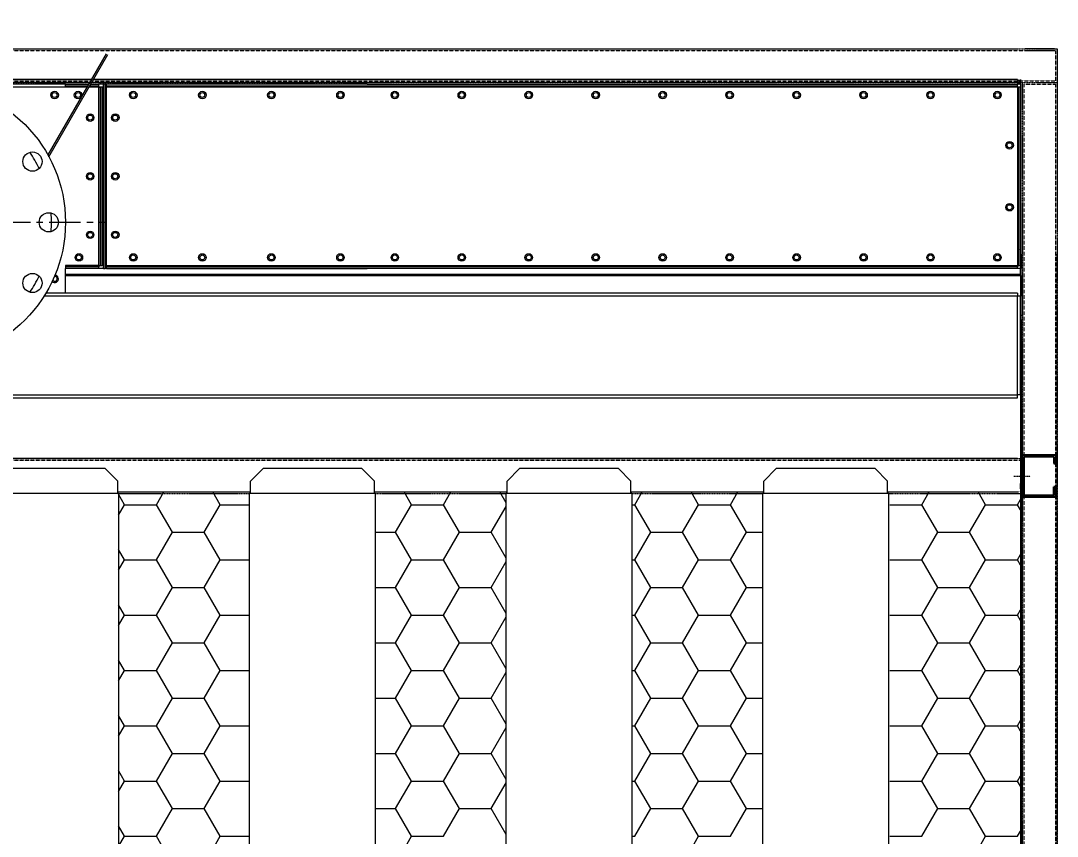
# Model space of a CAD drawing. Header units: millimetres. Extents: x -17070 to 48118, y -291348 to 33238.
# Drawn here: x 24317 to 25555, y 22084 to 23058 of the extents above; entities that cross this region are included whole.
import ezdxf

# ---------------------------------------------------------------- set-up
doc = ezdxf.new("R2010")
doc.units = ezdxf.units.MM
for name, pattern in [('CENTER', [2, 1.25, -0.25, 0.25, -0.25]), ('HIDDEN', [0.375, 0.25, -0.125]), ('HIDDENX2', [0.75, 0.5, -0.25])]:
    doc.linetypes.add(name, pattern=pattern)
doc.layers.add('center', color=1, linetype='CENTER')
doc.layers.add('HIDD', color=2, linetype='HIDDENX2')
doc.styles.get("Standard").update_dxf_attribs({"font": 'arial.ttf'})
doc.dimstyles.new('1.40', dxfattribs={"dimscale": 20, "dimtxt": 1.5, "dimasz": 1, "dimexe": 0.5, "dimexo": 0.5, "dimgap": 0.5, "dimtad": 1, "dimdec": 0, "dimzin": 0, "dimdsep": 46, "dimtxsty": 'Standard', "dimcen": 0, "dimclrd": 2, "dimclre": 2, "dimclrt": 3, "dimadec": 0, "dimazin": 0, "dimtfac": 1, "dimtdec": 0, "dimtmove": 0, "dimatfit": 0, "dimfxl": 1, "dimtolj": 1, "dimtzin": 0, "dimlwd": -1, "dimlwe": -1, "dimarcsym": 0})

# ---------------------------------------------------------------- blocks, each defined once
blk = doc.blocks.new('*D763')
at = {"color": 2, "transparency": 16777216}
for p, q in [((22855.1, 23124.4), (22855.1, 24152.6)), ((25555.1, 23124.4), (25555.1, 24152.6)), ((25435.1, 24142.6), (22975.1, 24142.6))]:
    blk.add_line(p, q, dxfattribs=at)
for points in [[(22975.1, 24162.6), (22975.1, 24122.6), (22855.1, 24142.6)], [(25435.1, 24162.6), (25435.1, 24122.6), (25555.1, 24142.6)]]:
    blk.add_solid(points, dxfattribs=at)
at = {"layer": 'Defpoints', "color": 0, "transparency": 16777216}
for p in [(22855.1, 24142.6), (22855.1, 23024.4), (25555.1, 23024.4)]:
    blk.add_point(p, dxfattribs=at)
at = {"color": 3, "lineweight": 5, "transparency": 16777216, "insert": (24205.1, 24274.1), "char_height": 140, "attachment_point": 5}
blk.add_mtext('\\A1;2700', dxfattribs=at)
blk = doc.blocks.new('*D772')
at = {"color": 2, "transparency": 16777216}
for p, q in [((24205.1, 23131.9), (24205.1, 23510.5)), ((25555.1, 23124.4), (25555.1, 23510.5)), ((24325.1, 23500.5), (25435.1, 23500.5))]:
    blk.add_line(p, q, dxfattribs=at)
for points in [[(24325.1, 23520.5), (24325.1, 23480.5), (24205.1, 23500.5)], [(25435.1, 23520.5), (25435.1, 23480.5), (25555.1, 23500.5)]]:
    blk.add_solid(points, dxfattribs=at)
at = {"layer": 'Defpoints', "color": 0, "transparency": 16777216}
for p in [(25555.1, 23500.5), (24205.1, 23031.9), (25555.1, 23024.4)]:
    blk.add_point(p, dxfattribs=at)
at = {"color": 3, "lineweight": 5, "transparency": 16777216, "insert": (24880.1, 23632), "char_height": 140, "attachment_point": 5}
blk.add_mtext('\\A1;1350', dxfattribs=at)
blk = doc.blocks.new('435')
for p, q in [((-131382, 21088.8), (-131342, 21088.8)), ((-131382, 21088.8), (-131382, 21078.8)), ((-131380, 21078.8), (-131382, 21078.8)), ((-131380, 21086.8), (-131344, 21086.8)), ((-131380, 21086.8), (-131380, 21078.8)), ((-131344, 21086.8), (-131344, 21040.8)), ((-131342, 21088.8), (-131342, 21038.8)), ((-131342, 21088.8), (-131342, 21038.8)), ((-131382, 21038.8), (-131382, 21050.8)), ((-131382, 21050.8), (-131380, 21050.8)), ((-131380, 21040.8), (-131380, 21050.8)), ((-131342, 21038.8), (-131382, 21038.8)), ((-131344, 21040.8), (-131380, 21040.8))]:
    blk.add_line(p, q)
blk = doc.blocks.new('2')
at = {"color": 7, "lineweight": 20}
for p, q in [((22902.7, 23024.4), (25507.5, 23024.4)), ((25507.6, 22988), (24403.6, 22988)), ((25507.6, 22984.4), (24401.5, 22984.4)), ((25513.1, 20529.5), (25513.1, 22779.3)), ((25555.1, 20529.5), (25555.1, 22779.3)), ((24370.1, 22755.3), (25511.1, 22755.3)), ((24370.1, 22754), (25511.1, 22754)), ((25507.6, 22729.3), (24344.6, 22729.3)), ((25507.6, 22732.8), (24346.7, 22732.8)), ((25511.1, 22701.4), (25511.1, 20575.4)), ((22902.6, 22611.3), (25507.6, 22611.3)), ((22902.6, 22607.8), (25507.6, 22607.8)), ((25507.6, 22535.4), (22902.6, 22535.4)), ((24432.5, 22495.4), (24591.1, 22495.4)), ((24739.1, 22495.4), (24897.7, 22495.4)), ((25045.7, 22495.4), (25204.3, 22495.4)), ((25352.3, 22495.4), (25507.6, 22495.4))]:
    blk.add_line(p, q, dxfattribs=at)
at = {"color": 7, "lineweight": 20, "ltscale": 0.019444}
for p, q in [((25551.6, 23024.4), (25516.6, 23024.4)), ((25516.6, 23022.4), (25551.6, 23022.4))]:
    blk.add_line(p, q, dxfattribs=at)
at = {"color": 7, "lineweight": 20, "ltscale": 0.094267}
blk.add_line((24349.2, 22897.8), (24418.9, 23018.6), dxfattribs=at)
at = {"color": 7, "lineweight": 20, "ltscale": 0.095125}
blk.add_line((24350.3, 22895.7), (24420.7, 23017.6), dxfattribs=at)
at = {"color": 7, "lineweight": 20, "ltscale": 0.108889}
blk.add_line((25555.1, 23002.4), (25555.1, 22806.4), dxfattribs=at)
blk.add_line((25555.1, 23002.4), (25555.1, 22806.4), dxfattribs=at)
at = {"color": 7, "lineweight": 20, "ltscale": 0.217982}
blk.add_line((24401.3, 22988), (24008.9, 22988), dxfattribs=at)
at = {"color": 7, "lineweight": 20, "ltscale": 0.002}
blk.add_line((25507.6, 22988), (25507.6, 22984.4), dxfattribs=at)
at = {"color": 7, "lineweight": 20, "ltscale": 0.001333}
blk.add_line((25511.1, 22987.9), (25511.1, 22985.5), dxfattribs=at)
at = {"color": 7, "lineweight": 20, "ltscale": 0.215672}
blk.add_line((24399.2, 22984.4), (24011, 22984.4), dxfattribs=at)
at = {"color": 7, "lineweight": 20, "ltscale": 0.183333}
for p, q in [((24370.1, 22982.4), (24040.1, 22982.4)), ((24370.1, 22978.9), (24238.9, 22978.9))]:
    blk.add_line(p, q, dxfattribs=at)
at = {"color": 7, "lineweight": 20, "ltscale": 0.015528}
blk.add_line((24370.1, 22982.4), (24398, 22982.4), dxfattribs=at)
at = {"color": 7, "lineweight": 20, "ltscale": 0.001111}
for p, q in [((24370.1, 22980.4), (24370.1, 22982.4)), ((24410.1, 22980.4), (24410.1, 22982.4)), ((24413.6, 22978.9), (24411.6, 22978.9)), ((24417.6, 22982.4), (24415.6, 22982.4)), ((25507.6, 22980.4), (25507.6, 22982.4)), ((25511.1, 22978.9), (25509.1, 22978.9)), ((24413.6, 22957.4), (24415.6, 22957.4)), ((24413.6, 22955.4), (24415.6, 22955.4)), ((24415.6, 22789.4), (24413.6, 22789.4)), ((24415.6, 22787.4), (24413.6, 22787.4)), ((24370.1, 22764.4), (24370.1, 22762.4)), ((24410.1, 22762.4), (24410.1, 22764.4)), ((24411.6, 22765.9), (24413.6, 22765.9)), ((24415.6, 22765.9), (24413.6, 22765.9)), ((25507.6, 22762.4), (25507.6, 22764.4)), ((25509.1, 22765.9), (25511.1, 22765.9)), ((24415.6, 22762.4), (24417.6, 22762.4)), ((25511.1, 22706.4), (25513.1, 22706.4))]:
    blk.add_line(p, q, dxfattribs=at)
at = {"color": 7, "lineweight": 20, "ltscale": 0.000833333}
for p, q in [((24370.1, 22978.9), (24370.1, 22980.4)), ((24410.1, 22978.9), (24410.1, 22980.4)), ((24410.1, 22978.9), (24411.6, 22978.9)), ((24419.1, 22982.4), (24417.6, 22982.4)), ((25507.6, 22978.9), (25507.6, 22980.4)), ((25507.6, 22978.9), (25509.1, 22978.9)), ((24370.1, 22765.9), (24370.1, 22764.4)), ((24410.1, 22765.9), (24411.6, 22765.9)), ((24410.1, 22765.9), (24410.1, 22764.4)), ((25507.6, 22765.9), (25507.6, 22764.4)), ((25507.6, 22765.9), (25509.1, 22765.9)), ((24419.1, 22762.4), (24417.6, 22762.4))]:
    blk.add_line(p, q, dxfattribs=at)
at = {"color": 7, "lineweight": 20, "ltscale": 0.014886}
blk.add_line((24370.1, 22980.4), (24396.9, 22980.4), dxfattribs=at)
at = {"color": 7, "lineweight": 20, "ltscale": 0.014405}
blk.add_line((24396, 22978.9), (24370.1, 22978.9), dxfattribs=at)
at = {"color": 7, "lineweight": 20, "ltscale": 0.006534}
blk.add_line((24410.1, 22978.9), (24398.3, 22978.9), dxfattribs=at)
at = {"color": 7, "lineweight": 20, "ltscale": 0.006053}
blk.add_line((24399.2, 22980.4), (24410.1, 22980.4), dxfattribs=at)
at = {"color": 7, "lineweight": 20, "ltscale": 0.005411}
blk.add_line((24400.3, 22982.4), (24410.1, 22982.4), dxfattribs=at)
at = {"color": 7, "lineweight": 20, "ltscale": 0.003056}
for p, q in [((24415.6, 22982.4), (24410.1, 22982.4)), ((24415.6, 22978.9), (24410.1, 22978.9)), ((24415.6, 22762.4), (24410.1, 22762.4))]:
    blk.add_line(p, q, dxfattribs=at)
at = {"color": 7, "lineweight": 20, "ltscale": 0.118333}
for p, q in [((24410.1, 22765.9), (24410.1, 22978.9)), ((24411.6, 22978.9), (24411.6, 22765.9)), ((24413.6, 22978.9), (24413.6, 22765.9)), ((25507.6, 22978.9), (25507.6, 22765.9)), ((25509.1, 22978.9), (25509.1, 22765.9)), ((25511.1, 22978.9), (25511.1, 22765.9))]:
    blk.add_line(p, q, dxfattribs=at)
at = {"color": 7, "lineweight": 20, "ltscale": 0.122222}
for p, q in [((24415.6, 22762.4), (24415.6, 22982.4)), ((24417.6, 22762.4), (24417.6, 22982.4)), ((24419.1, 22762.4), (24419.1, 22982.4))]:
    blk.add_line(p, q, dxfattribs=at)
at = {"color": 7, "lineweight": 20, "ltscale": 0.173056}
for p, q in [((24730.6, 22982.4), (24419.1, 22982.4)), ((24419.1, 22762.4), (24730.6, 22762.4))]:
    blk.add_line(p, q, dxfattribs=at)
at = {"color": 7, "lineweight": 20, "ltscale": 0.426667}
for p, q in [((24419.1, 22980.4), (25507.6, 22980.4)), ((25507.6, 22978.9), (24419.1, 22978.9)), ((24730.6, 22982.4), (25507.6, 22982.4)), ((24419.1, 22765.9), (25507.6, 22765.9)), ((25507.6, 22764.4), (24419.1, 22764.4)), ((25507.6, 22762.4), (24419.1, 22762.4))]:
    blk.add_line(p, q, dxfattribs=at)
at = {"color": 7, "lineweight": 20, "ltscale": 0.001944}
for p, q in [((25511.1, 22982.4), (25507.6, 22982.4)), ((25511.1, 22978.9), (25507.6, 22978.9)), ((25511.1, 22982.4), (25511.1, 22978.9)), ((25511.1, 22765.9), (25511.1, 22762.4)), ((25511.1, 22762.4), (25507.6, 22762.4)), ((25507.6, 22732.8), (25507.6, 22729.3)), ((25511.1, 22729.3), (25507.6, 22729.3)), ((25511.1, 22611.3), (25507.6, 22611.3)), ((25507.6, 22607.8), (25507.6, 22611.3))]:
    blk.add_line(p, q, dxfattribs=at)
at = {"color": 7, "lineweight": 20, "ltscale": 0.001124}
blk.add_line((25508, 22982.4), (25508, 22984.4), dxfattribs=at)
at = {"color": 7, "lineweight": 20, "ltscale": 0.000222222}
blk.add_line((25508, 22984.4), (25508, 22984), dxfattribs=at)
at = {"color": 7, "lineweight": 20, "ltscale": 0.000546891}
blk.add_line((25509, 22984.4), (25508, 22984.4), dxfattribs=at)
at = {"color": 7, "lineweight": 20, "ltscale": 1.34852e-06}
blk.add_line((25508, 22982.4), (25508, 22982.4), dxfattribs=at)
at = {"color": 7, "lineweight": 20, "ltscale": 0.000775013}
blk.add_line((25510.8, 22982.4), (25509.4, 22982.7), dxfattribs=at)
at = {"color": 7, "lineweight": 20, "ltscale": 4.29761e-05}
blk.add_line((25509.5, 22982.7), (25509.5, 22982.8), dxfattribs=at)
at = {"color": 7, "lineweight": 20, "ltscale": 0.00052914}
blk.add_line((25511.1, 22985.5), (25510.1, 22985.5), dxfattribs=at)
at = {"color": 7, "lineweight": 20, "ltscale": 0.000112069}
blk.add_line((25511.1, 22984.4), (25510.9, 22984.4), dxfattribs=at)
at = {"color": 7, "lineweight": 20, "ltscale": 0.000765407}
blk.add_line((25511.1, 22985.8), (25511.1, 22984.4), dxfattribs=at)
at = {"color": 7, "lineweight": 20, "ltscale": 0.000392287}
blk.add_line((25511.1, 22982.4), (25511.1, 22983.1), dxfattribs=at)
at = {"color": 7, "lineweight": 20, "ltscale": 0.004724}
blk.add_line((25513.1, 22787.8), (25513.1, 22779.3), dxfattribs=at)
at = {"color": 7, "lineweight": 20, "ltscale": 0.022222}
for p, q in [((24410.1, 22765.9), (24370.1, 22765.9)), ((24410.1, 22764.4), (24370.1, 22764.4)), ((24410.1, 22762.4), (24370.1, 22762.4))]:
    blk.add_line(p, q, dxfattribs=at)
at = {"color": 7, "lineweight": 20, "ltscale": 0.016445}
blk.add_line((24370.1, 22732.8), (24370.1, 22762.4), dxfattribs=at)
at = {"color": 7, "lineweight": 20, "ltscale": 0.003966}
blk.add_line((25511.1, 22755.3), (25511.1, 22762.4), dxfattribs=at)
at = {"color": 7, "lineweight": 20, "ltscale": 0.000719648}
blk.add_line((25511.1, 22754), (25511.1, 22755.3), dxfattribs=at)
at = {"color": 7, "lineweight": 20, "ltscale": 0.013703}
blk.add_line((25511.1, 22754), (25511.1, 22729.3), dxfattribs=at)
at = {"color": 7, "lineweight": 20, "ltscale": 0.005556}
blk.add_line((24370.1, 22733.2), (24380.1, 22733.2), dxfattribs=at)
at = {"color": 7, "lineweight": 20, "ltscale": 0.000204773}
blk.add_line((24380.1, 22732.8), (24380.1, 22733.2), dxfattribs=at)
at = {"color": 7, "lineweight": 20, "ltscale": 0.065556}
for p, q in [((25507.6, 22611.3), (25507.6, 22729.3)), ((25511.1, 22611.3), (25511.1, 22729.3))]:
    blk.add_line(p, q, dxfattribs=at)
at = {"color": 7, "lineweight": 20, "ltscale": 0.041626}
blk.add_line((25511.1, 22611.3), (25511.1, 22536.4), dxfattribs=at)
at = {"color": 7, "lineweight": 20, "ltscale": 0.014722}
blk.add_line((25511.1, 22531.9), (25511.1, 22505.4), dxfattribs=at)
at = {"lineweight": 20}
for p, q in [((24417.5, 22523.4), (24299.5, 22523.4)), ((24432.5, 22508.4), (24417.5, 22523.4)), ((24591.1, 22508.4), (24606.1, 22523.4)), ((24724.1, 22523.4), (24606.1, 22523.4)), ((24739.1, 22508.4), (24724.1, 22523.4)), ((24897.7, 22508.4), (24912.7, 22523.4)), ((25030.7, 22523.4), (24912.7, 22523.4)), ((25045.7, 22508.4), (25030.7, 22523.4)), ((25204.3, 22508.4), (25219.3, 22523.4)), ((25337.3, 22523.4), (25219.3, 22523.4)), ((25352.3, 22508.4), (25337.3, 22523.4)), ((24432.5, 22493.4), (24432.5, 22508.4)), ((24591.1, 22493.4), (24591.1, 22508.4)), ((24739.1, 22493.4), (24739.1, 22508.4)), ((24897.7, 22493.4), (24897.7, 22508.4)), ((25045.7, 22493.4), (25045.7, 22508.4)), ((25204.3, 22493.4), (25204.3, 22508.4)), ((25352.3, 22493.4), (25352.3, 22508.4))]:
    blk.add_line(p, q, dxfattribs=at)
at = {"color": 7, "lineweight": 20, "ltscale": 0.003386}
blk.add_line((25511.1, 22499.3), (25511.1, 22505.4), dxfattribs=at)
at = {"color": 0, "lineweight": 20}
for p, q in [((24433.5, 22493.4), (24283.5, 22493.4)), ((24433.5, 22493.4), (24433.5, 20595.4)), ((24740.1, 22493.4), (24590.1, 22493.4)), ((24590.1, 20595.4), (24590.1, 22493.4)), ((24740.1, 22493.4), (24740.1, 20595.4)), ((25046.7, 22493.4), (24896.7, 22493.4)), ((24896.7, 20595.4), (24896.7, 22493.4)), ((25046.7, 22493.4), (25046.7, 20595.4)), ((25353.3, 22493.4), (25203.3, 22493.4)), ((25203.3, 20595.4), (25203.3, 22493.4)), ((25353.3, 22493.4), (25353.3, 20595.4))]:
    blk.add_line(p, q, dxfattribs=at)
at = {"color": 7, "linetype": 'Continuous', "lineweight": 20}
for p, q in [((24440.6, 22480.2), (24433.5, 22492.6)), ((24478.7, 22480.2), (24487.5, 22495.4)), ((24554.9, 22480.2), (24546.1, 22495.4)), ((24783.5, 22480.2), (24774.7, 22495.4)), ((24821.6, 22480.2), (24830.4, 22495.4)), ((24896.7, 22482.2), (24889, 22495.4)), ((25050.2, 22480.2), (25059, 22495.4)), ((25126.4, 22480.2), (25117.6, 22495.4)), ((25164.5, 22480.2), (25173.3, 22495.4)), ((25393.1, 22480.2), (25401.9, 22495.4)), ((25469.3, 22480.2), (25460.5, 22495.4)), ((24433.5, 22467.8), (24440.6, 22480.2)), ((24440.6, 22480.2), (24478.7, 22480.2)), ((24497.8, 22447.2), (24478.7, 22480.2)), ((24535.9, 22447.2), (24554.9, 22480.2)), ((24554.9, 22480.2), (24590.1, 22480.2)), ((24764.5, 22447.2), (24783.5, 22480.2)), ((24783.5, 22480.2), (24821.6, 22480.2)), ((24840.7, 22447.2), (24821.6, 22480.2)), ((24878.8, 22447.2), (24896.7, 22478.2)), ((25046.7, 22480.2), (25050.2, 22480.2)), ((25069.3, 22447.2), (25050.2, 22480.2)), ((25107.4, 22447.2), (25126.4, 22480.2)), ((25126.4, 22480.2), (25164.5, 22480.2)), ((25183.6, 22447.2), (25164.5, 22480.2)), ((25355, 22480.2), (25393.1, 22480.2)), ((25412.2, 22447.2), (25393.1, 22480.2)), ((25450.3, 22447.2), (25469.3, 22480.2)), ((25469.3, 22480.2), (25507.4, 22480.2)), ((25507.4, 22480.2), (25511.1, 22486.5)), ((25511.1, 22473.9), (25507.4, 22480.2)), ((24478.7, 22414.2), (24497.8, 22447.2)), ((24497.8, 22447.2), (24535.9, 22447.2)), ((24554.9, 22414.2), (24535.9, 22447.2)), ((24740.1, 22447.2), (24764.5, 22447.2)), ((24783.5, 22414.2), (24764.5, 22447.2)), ((24821.6, 22414.2), (24840.7, 22447.2)), ((24840.7, 22447.2), (24878.8, 22447.2)), ((24896.7, 22416.2), (24878.8, 22447.2)), ((25050.2, 22414.2), (25069.3, 22447.2)), ((25069.3, 22447.2), (25107.4, 22447.2)), ((25126.4, 22414.2), (25107.4, 22447.2)), ((25164.5, 22414.2), (25183.6, 22447.2)), ((25183.6, 22447.2), (25203.3, 22447.2)), ((25393.1, 22414.2), (25412.2, 22447.2)), ((25412.2, 22447.2), (25450.3, 22447.2)), ((25469.3, 22414.2), (25450.3, 22447.2)), ((24440.6, 22414.2), (24433.5, 22426.6)), ((25507.4, 22414.2), (25511.1, 22420.5)), ((24433.5, 22401.8), (24440.6, 22414.2)), ((24440.6, 22414.2), (24478.7, 22414.2)), ((24497.8, 22381.2), (24478.7, 22414.2)), ((24535.9, 22381.2), (24554.9, 22414.2)), ((24554.9, 22414.2), (24590.1, 22414.2)), ((24764.5, 22381.2), (24783.5, 22414.2)), ((24783.5, 22414.2), (24821.6, 22414.2)), ((24840.7, 22381.2), (24821.6, 22414.2)), ((24878.8, 22381.2), (24896.7, 22412.2)), ((25046.7, 22414.2), (25050.2, 22414.2)), ((25069.3, 22381.2), (25050.2, 22414.2)), ((25107.4, 22381.2), (25126.4, 22414.2)), ((25126.4, 22414.2), (25164.5, 22414.2)), ((25183.6, 22381.2), (25164.5, 22414.2)), ((25355, 22414.2), (25393.1, 22414.2)), ((25412.2, 22381.2), (25393.1, 22414.2)), ((25450.3, 22381.2), (25469.3, 22414.2)), ((25469.3, 22414.2), (25507.4, 22414.2)), ((25511.1, 22407.9), (25507.4, 22414.2)), ((24478.7, 22348.2), (24497.8, 22381.2)), ((24497.8, 22381.2), (24535.9, 22381.2)), ((24554.9, 22348.2), (24535.9, 22381.2)), ((24740.1, 22381.2), (24764.5, 22381.2)), ((24783.5, 22348.2), (24764.5, 22381.2)), ((24821.6, 22348.2), (24840.7, 22381.2)), ((24840.7, 22381.2), (24878.8, 22381.2)), ((24896.7, 22350.2), (24878.8, 22381.2)), ((25050.2, 22348.2), (25069.3, 22381.2)), ((25069.3, 22381.2), (25107.4, 22381.2)), ((25126.4, 22348.2), (25107.4, 22381.2)), ((25164.5, 22348.2), (25183.6, 22381.2)), ((25183.6, 22381.2), (25203.3, 22381.2)), ((25393.1, 22348.2), (25412.2, 22381.2)), ((25412.2, 22381.2), (25450.3, 22381.2)), ((25469.3, 22348.2), (25450.3, 22381.2)), ((24440.6, 22348.2), (24433.5, 22360.6)), ((25507.4, 22348.2), (25511.1, 22354.5)), ((24433.5, 22335.8), (24440.6, 22348.2)), ((24440.6, 22348.2), (24478.7, 22348.2)), ((24497.8, 22315.2), (24478.7, 22348.2)), ((24535.9, 22315.2), (24554.9, 22348.2)), ((24554.9, 22348.2), (24590.1, 22348.2)), ((24764.5, 22315.2), (24783.5, 22348.2)), ((24783.5, 22348.2), (24821.6, 22348.2)), ((24840.7, 22315.2), (24821.6, 22348.2)), ((24878.8, 22315.2), (24896.7, 22346.2)), ((25046.7, 22348.2), (25050.2, 22348.2)), ((25069.3, 22315.2), (25050.2, 22348.2)), ((25107.4, 22315.2), (25126.4, 22348.2)), ((25126.4, 22348.2), (25164.5, 22348.2)), ((25183.6, 22315.2), (25164.5, 22348.2)), ((25355, 22348.2), (25393.1, 22348.2)), ((25412.2, 22315.2), (25393.1, 22348.2)), ((25450.3, 22315.2), (25469.3, 22348.2)), ((25469.3, 22348.2), (25507.4, 22348.2)), ((25511.1, 22341.9), (25507.4, 22348.2)), ((24478.7, 22282.2), (24497.8, 22315.2)), ((24497.8, 22315.2), (24535.9, 22315.2)), ((24554.9, 22282.2), (24535.9, 22315.2)), ((24740.1, 22315.2), (24764.5, 22315.2)), ((24783.5, 22282.2), (24764.5, 22315.2)), ((24821.6, 22282.2), (24840.7, 22315.2)), ((24840.7, 22315.2), (24878.8, 22315.2)), ((24896.7, 22284.2), (24878.8, 22315.2)), ((25050.2, 22282.2), (25069.3, 22315.2)), ((25069.3, 22315.2), (25107.4, 22315.2)), ((25126.4, 22282.2), (25107.4, 22315.2)), ((25164.5, 22282.2), (25183.6, 22315.2)), ((25183.6, 22315.2), (25203.3, 22315.2)), ((25393.1, 22282.2), (25412.2, 22315.2)), ((25412.2, 22315.2), (25450.3, 22315.2)), ((25469.3, 22282.2), (25450.3, 22315.2)), ((24440.6, 22282.2), (24433.5, 22294.6)), ((24433.5, 22269.8), (24440.6, 22282.2)), ((24440.6, 22282.2), (24478.7, 22282.2)), ((24497.8, 22249.2), (24478.7, 22282.2)), ((24535.9, 22249.2), (24554.9, 22282.2)), ((24554.9, 22282.2), (24590.1, 22282.2)), ((24764.5, 22249.2), (24783.5, 22282.2)), ((24783.5, 22282.2), (24821.6, 22282.2)), ((24840.7, 22249.2), (24821.6, 22282.2)), ((24878.8, 22249.2), (24896.7, 22280.2)), ((25046.7, 22282.2), (25050.2, 22282.2)), ((25069.3, 22249.2), (25050.2, 22282.2)), ((25107.4, 22249.2), (25126.4, 22282.2)), ((25126.4, 22282.2), (25164.5, 22282.2)), ((25183.6, 22249.2), (25164.5, 22282.2)), ((25355, 22282.2), (25393.1, 22282.2)), ((25412.2, 22249.2), (25393.1, 22282.2)), ((25450.3, 22249.2), (25469.3, 22282.2)), ((25469.3, 22282.2), (25507.4, 22282.2)), ((25507.4, 22282.2), (25511.1, 22288.5)), ((25511.1, 22275.9), (25507.4, 22282.2)), ((24478.7, 22216.2), (24497.8, 22249.2)), ((24497.8, 22249.2), (24535.9, 22249.2)), ((24554.9, 22216.2), (24535.9, 22249.2)), ((24740.1, 22249.2), (24764.5, 22249.2)), ((24783.5, 22216.2), (24764.5, 22249.2)), ((24821.6, 22216.2), (24840.7, 22249.2)), ((24840.7, 22249.2), (24878.8, 22249.2)), ((24896.7, 22218.2), (24878.8, 22249.2)), ((25050.2, 22216.2), (25069.3, 22249.2)), ((25069.3, 22249.2), (25107.4, 22249.2)), ((25126.4, 22216.2), (25107.4, 22249.2)), ((25164.5, 22216.2), (25183.6, 22249.2)), ((25183.6, 22249.2), (25203.3, 22249.2)), ((25393.1, 22216.2), (25412.2, 22249.2)), ((25412.2, 22249.2), (25450.3, 22249.2)), ((25469.3, 22216.2), (25450.3, 22249.2)), ((24440.6, 22216.2), (24433.5, 22228.6)), ((25507.4, 22216.2), (25511.1, 22222.5)), ((24433.5, 22203.8), (24440.6, 22216.2)), ((24440.6, 22216.2), (24478.7, 22216.2)), ((24497.8, 22183.2), (24478.7, 22216.2)), ((24535.9, 22183.2), (24554.9, 22216.2)), ((24554.9, 22216.2), (24590.1, 22216.2)), ((24764.5, 22183.2), (24783.5, 22216.2)), ((24783.5, 22216.2), (24821.6, 22216.2)), ((24840.7, 22183.2), (24821.6, 22216.2)), ((24878.8, 22183.2), (24896.7, 22214.2)), ((25046.7, 22216.2), (25050.2, 22216.2)), ((25069.3, 22183.2), (25050.2, 22216.2)), ((25107.4, 22183.2), (25126.4, 22216.2)), ((25126.4, 22216.2), (25164.5, 22216.2)), ((25183.6, 22183.2), (25164.5, 22216.2)), ((25355, 22216.2), (25393.1, 22216.2)), ((25412.2, 22183.2), (25393.1, 22216.2)), ((25450.3, 22183.2), (25469.3, 22216.2)), ((25469.3, 22216.2), (25507.4, 22216.2)), ((25511.1, 22209.9), (25507.4, 22216.2)), ((24478.7, 22150.2), (24497.8, 22183.2)), ((24497.8, 22183.2), (24535.9, 22183.2)), ((24554.9, 22150.2), (24535.9, 22183.2)), ((24740.1, 22183.2), (24764.5, 22183.2)), ((24783.5, 22150.2), (24764.5, 22183.2)), ((24821.6, 22150.2), (24840.7, 22183.2)), ((24840.7, 22183.2), (24878.8, 22183.2)), ((24896.7, 22152.2), (24878.8, 22183.2)), ((25050.2, 22150.2), (25069.3, 22183.2)), ((25069.3, 22183.2), (25107.4, 22183.2)), ((25126.4, 22150.2), (25107.4, 22183.2)), ((25164.5, 22150.2), (25183.6, 22183.2)), ((25183.6, 22183.2), (25203.3, 22183.2)), ((25393.1, 22150.2), (25412.2, 22183.2)), ((25412.2, 22183.2), (25450.3, 22183.2)), ((25469.3, 22150.2), (25450.3, 22183.2)), ((24440.6, 22150.2), (24433.5, 22162.6)), ((25507.4, 22150.2), (25511.1, 22156.5)), ((24433.5, 22137.8), (24440.6, 22150.2)), ((24440.6, 22150.2), (24478.7, 22150.2)), ((24497.8, 22117.2), (24478.7, 22150.2)), ((24535.9, 22117.2), (24554.9, 22150.2)), ((24554.9, 22150.2), (24590.1, 22150.2)), ((24764.5, 22117.2), (24783.5, 22150.2)), ((24783.5, 22150.2), (24821.6, 22150.2)), ((24840.7, 22117.2), (24821.6, 22150.2)), ((24878.8, 22117.2), (24896.7, 22148.2)), ((25046.7, 22150.2), (25050.2, 22150.2)), ((25069.3, 22117.2), (25050.2, 22150.2)), ((25107.4, 22117.2), (25126.4, 22150.2)), ((25126.4, 22150.2), (25164.5, 22150.2)), ((25183.6, 22117.2), (25164.5, 22150.2)), ((25355, 22150.2), (25393.1, 22150.2)), ((25412.2, 22117.2), (25393.1, 22150.2)), ((25450.3, 22117.2), (25469.3, 22150.2)), ((25469.3, 22150.2), (25507.4, 22150.2)), ((25511.1, 22143.9), (25507.4, 22150.2)), ((24478.7, 22084.2), (24497.8, 22117.2)), ((24497.8, 22117.2), (24535.9, 22117.2)), ((24554.9, 22084.2), (24535.9, 22117.2)), ((24740.1, 22117.2), (24764.5, 22117.2)), ((24783.5, 22084.2), (24764.5, 22117.2)), ((24821.6, 22084.2), (24840.7, 22117.2)), ((24840.7, 22117.2), (24878.8, 22117.2)), ((24896.7, 22086.2), (24878.8, 22117.2)), ((25050.2, 22084.2), (25069.3, 22117.2)), ((25069.3, 22117.2), (25107.4, 22117.2)), ((25126.4, 22084.2), (25107.4, 22117.2)), ((25164.5, 22084.2), (25183.6, 22117.2)), ((25183.6, 22117.2), (25203.3, 22117.2)), ((25393.1, 22084.2), (25412.2, 22117.2)), ((25412.2, 22117.2), (25450.3, 22117.2)), ((25469.3, 22084.2), (25450.3, 22117.2)), ((24440.6, 22084.2), (24433.5, 22096.6)), ((24433.5, 22071.8), (24440.6, 22084.2)), ((24440.6, 22084.2), (24478.7, 22084.2)), ((24497.8, 22051.2), (24478.7, 22084.2)), ((24535.9, 22051.2), (24554.9, 22084.2)), ((24554.9, 22084.2), (24590.1, 22084.2)), ((24764.5, 22051.2), (24783.5, 22084.2)), ((24783.5, 22084.2), (24821.6, 22084.2)), ((25046.7, 22084.2), (25050.2, 22084.2)), ((25107.4, 22051.2), (25126.4, 22084.2)), ((25126.4, 22084.2), (25164.5, 22084.2)), ((25355, 22084.2), (25393.1, 22084.2)), ((25450.3, 22051.2), (25469.3, 22084.2)), ((25469.3, 22084.2), (25507.4, 22084.2)), ((25507.4, 22084.2), (25511.1, 22090.5))]:
    blk.add_line(p, q, dxfattribs=at)
at = {"color": 7, "lineweight": 20, "ltscale": 9.68397e-05}
blk.add_line((25507.6, 22495.4), (25507.6, 22495.6), dxfattribs=at)
at = {"color": 7, "lineweight": 20, "ltscale": 0.000130033}
blk.add_line((25511.1, 22499.3), (25511.1, 22499.1), dxfattribs=at)
at = {"color": 0, "lineweight": 20}
blk.add_lwpolyline([(25511.1, 22495.4), (25511.1, 20586.6), (25352.3, 20586.6)], dxfattribs=at)
at = {"color": 7, "lineweight": 20}
for centre, radius in [((24205.1, 22817.4), 165), ((24357.1, 22969.4), 4.5), ((24385.1, 22969.4), 4.5), ((24451.1, 22969.4), 4.5), ((24533.6, 22969.4), 4.5), ((24616.1, 22969.4), 4.5), ((24698.6, 22969.4), 4.5), ((24763.6, 22969.4), 4.5), ((24843.6, 22969.4), 4.5), ((24923.6, 22969.4), 4.5), ((25003.6, 22969.4), 4.5), ((25083.6, 22969.4), 4.5), ((25163.6, 22969.4), 4.5), ((25243.6, 22969.4), 4.5), ((25323.6, 22969.4), 4.5), ((25403.6, 22969.4), 4.5), ((25483.6, 22969.4), 4.5), ((24357.1, 22969.4), 3), ((24385.1, 22969.4), 3), ((24451.1, 22969.4), 3), ((24533.6, 22969.4), 3), ((24616.1, 22969.4), 3), ((24698.6, 22969.4), 3), ((24763.6, 22969.4), 3), ((24843.6, 22969.4), 3), ((24923.6, 22969.4), 3), ((25003.6, 22969.4), 3), ((25083.6, 22969.4), 3), ((25163.6, 22969.4), 3), ((25243.6, 22969.4), 3), ((25323.6, 22969.4), 3), ((25403.6, 22969.4), 3), ((25483.6, 22969.4), 3), ((24399.6, 22942.4), 4.5), ((24399.6, 22942.4), 3), ((24429.6, 22942.4), 4.5), ((24429.6, 22942.4), 3), ((25498.1, 22909.4), 4.5), ((25498.1, 22909.4), 3), ((24330.6, 22889.9), 11.5), ((24399.6, 22872.4), 4.5), ((24399.6, 22872.4), 3), ((24429.6, 22872.4), 4.5), ((24429.6, 22872.4), 3), ((25498.1, 22835.4), 4.5), ((25498.1, 22835.4), 3), ((24350.1, 22817.4), 11.5), ((24399.6, 22802.4), 4.5), ((24399.6, 22802.4), 3), ((24429.6, 22802.4), 4.5), ((24429.6, 22802.4), 3), ((24386.1, 22775.4), 4.5), ((24386.1, 22775.4), 3), ((24451.1, 22775.4), 4.5), ((24451.1, 22775.4), 3), ((24533.6, 22775.4), 4.5), ((24533.6, 22775.4), 3), ((24616.1, 22775.4), 4.5), ((24616.1, 22775.4), 3), ((24698.6, 22775.4), 4.5), ((24698.6, 22775.4), 3), ((24763.6, 22775.4), 4.5), ((24763.6, 22775.4), 3), ((24843.6, 22775.4), 4.5), ((24843.6, 22775.4), 3), ((24923.6, 22775.4), 4.5), ((24923.6, 22775.4), 3), ((25003.6, 22775.4), 4.5), ((25003.6, 22775.4), 3), ((25083.6, 22775.4), 4.5), ((25083.6, 22775.4), 3), ((25163.6, 22775.4), 4.5), ((25163.6, 22775.4), 3), ((25243.6, 22775.4), 4.5), ((25243.6, 22775.4), 3), ((25323.6, 22775.4), 4.5), ((25323.6, 22775.4), 3), ((25403.6, 22775.4), 4.5), ((25403.6, 22775.4), 3), ((25483.6, 22775.4), 4.5), ((25483.6, 22775.4), 3), ((24330.6, 22744.9), 11.5)]:
    blk.add_circle(centre, radius, dxfattribs=at)
for centre, radius, start, end in [((24636.6, 23020.9), 3.5, 89.1189, 90), ((24645.6, 23020.9), 3.5, 90, 90.8811), ((25507.5, 22988), 1.6, 273.5833, 0), ((25507.6, 22987.9), 3.5, 270, 360), ((25507.5, 22988), 3.6, 271.5918, 358.408), ((24636.6, 22978.9), 3.5, 89.6094, 90), ((24645.6, 22978.9), 3.5, 90, 90.3906), ((25507.6, 22978.9), 3.5, 89.6193, 90), ((25508, 22985.5), 3.1, 270, 360), ((25508, 22985.5), 1.5, 270, 335.4787), ((25508, 22987.5), 3.1, 270, 293.6316), ((25508.3, 22982.4), 1.13, 0.0387, 16.5688), ((25511.2, 22984.1), 1.69, 257.3007, 266.9161), ((24205.1, 22817.4), 148.2, 25.6753, 34.3245), ((24205.1, 22817.4), 148.2, 355.675, 4.3244), ((25508, 22805.9), 3.1, 359.3203, 0), ((25508, 22789.6), 3.1, 0, 2.0472), ((24205.1, 22817.4), 148.2, 325.6748, 334.3247), ((24357.1, 22749.9), 4.5, 228.3388, 83.7711), ((24357.1, 22749.9), 3, 219.6202, 92.4897)]:
    blk.add_arc(centre, radius, start, end, dxfattribs=at)
for centre, major_axis, ratio, start_param, end_param in [((25508, 22983), (1.5, 0), 0.995898, 0.976083, 1.176983), ((25508, 22983.1), (-1.5, 0), 1, 4.066818, 4.1847), ((25508, 22983), (-1.5, 0), 0.809022, 2.60399, 2.891174), ((25508, 22983.1), (-3.1, 0), 1, 3.141593, 3.538421), ((25508, 22983), (3.1, 0), 0.995898, 6.283185, 6.286865), ((25508, 22972.9), (3.1, 0), 0.945441, 6.283185, 6.29095), ((25508, 22891.8), (3.1, 0), 0.787572, 6.283185, 6.289043), ((25508, 22824.1), (3.1, 0), 0.728422, 6.283185, 6.287733), ((25508, 22806.4), (-3.1, 0), 0.809022, 3.137046, 3.141593), ((25508, 22789.5), (3.1, 0), 0.99655, 0, 0.035713), ((25508, 22789.4), (3.1, 0), 0.977239, 6.283185, 6.287877), ((25508, 22784.7), (3.1, 0), 0.99655, 0, 0.017692), ((25508, 22784.4), (3.1, 0), 0.968276, 0, 0.017675), ((25508, 22770), (3.1, 0), 0.968276, 0, 0.017496), ((25508, 22769.4), (3.1, 0), 0.944147, 0, 0.017479), ((25508, 22750.4), (3.1, 0), 0.944147, 0, 0.017324), ((25508, 22749.6), (3.1, 0), 0.878691, 0, 0.017289), ((25508, 22748.7), (3.1, 0), 0.543645, 6.283185, 6.286673)]:
    blk.add_ellipse(centre, major_axis=major_axis, ratio=ratio, start_param=start_param, end_param=end_param, dxfattribs=at)
at = {"layer": 'center', "lineweight": 20}
for p, q in [((22855.1, 23024.4), (25555.1, 23024.4)), ((25555.1, 23024.4), (25555.1, 20024.4)), ((22855.1, 22984.4), (25555.1, 22984.4)), ((25513.1, 22984.2), (25555.1, 22984.2)), ((25513.1, 22984.2), (25513.1, 20024.4)), ((22855.1, 22535.4), (25513.1, 22535.4)), ((25503.1, 22514.4), (25523.1, 22514.4)), ((24433.5, 22493.4), (24590.1, 22493.4)), ((24740.1, 22493.4), (24896.7, 22493.4)), ((25046.7, 22493.4), (25203.3, 22493.4)), ((25353.3, 22493.4), (25513.1, 22493.4))]:
    blk.add_line(p, q, dxfattribs=at)
at = {"layer": 'center', "lineweight": 20, "ltscale": 30}
blk.add_line((23990.6, 22817.4), (24419.6, 22817.4), dxfattribs=at)
at = {"layer": 'HIDD', "linetype": 'HIDDEN', "lineweight": 20}
for p, q in [((22855.1, 23022.4), (25553.1, 23022.4)), ((25553.1, 23022.4), (25553.1, 22986.4)), ((22855.1, 22986.4), (25553.1, 22986.4)), ((25525.1, 22986.4), (25525.1, 22984.4)), ((25515.1, 22982.2), (25553.1, 22982.2)), ((25515.1, 22982.2), (25515.1, 22145.4)), ((25553.1, 22982.2), (25553.1, 20024.4)), ((22855.1, 22533.4), (25513.1, 22533.4)), ((24432.5, 22495.4), (24591.1, 22495.4)), ((24739.1, 22495.4), (24897.7, 22495.4)), ((25045.7, 22495.4), (25204.3, 22495.4)), ((25352.3, 22495.4), (25513.1, 22495.4)), ((25515.1, 22143.4), (25515.1, 20026.4))]:
    blk.add_line(p, q, dxfattribs=at)
at = {"lineweight": 20, "xscale": -1}
blk.add_blockref('435', (-105828.9, 1450.6), dxfattribs=at)

msp = doc.modelspace()

# ---------------------------------------------------------------- block references
msp.add_blockref('2', (0, 0))

# ---------------------------------------------------------------- dimensions: what is measured, and where the dimension line sits
at = {"lineweight": 5}
for base, p1, p2, picture, middle in [((22855.1, 24142.6), (25555.1, 23024.4), (22855.1, 23024.4), '*D763', (24205.1, 24274.1)), ((25555.1, 23500.5), (24205.1, 23031.9), (25555.1, 23024.4), '*D772', (24880.1, 23632))]:
    dim = msp.add_linear_dim(base=base, p1=p1, p2=p2, dimstyle='1.40', override={"dimtxt": 7, "dimasz": 6, "dimexo": 5, "dimgap": 3}, dxfattribs=at)
    dim.commit()
    dim.dimension.update_dxf_attribs({"geometry": picture, "text_midpoint": middle})

doc.saveas('drawing.dxf')
